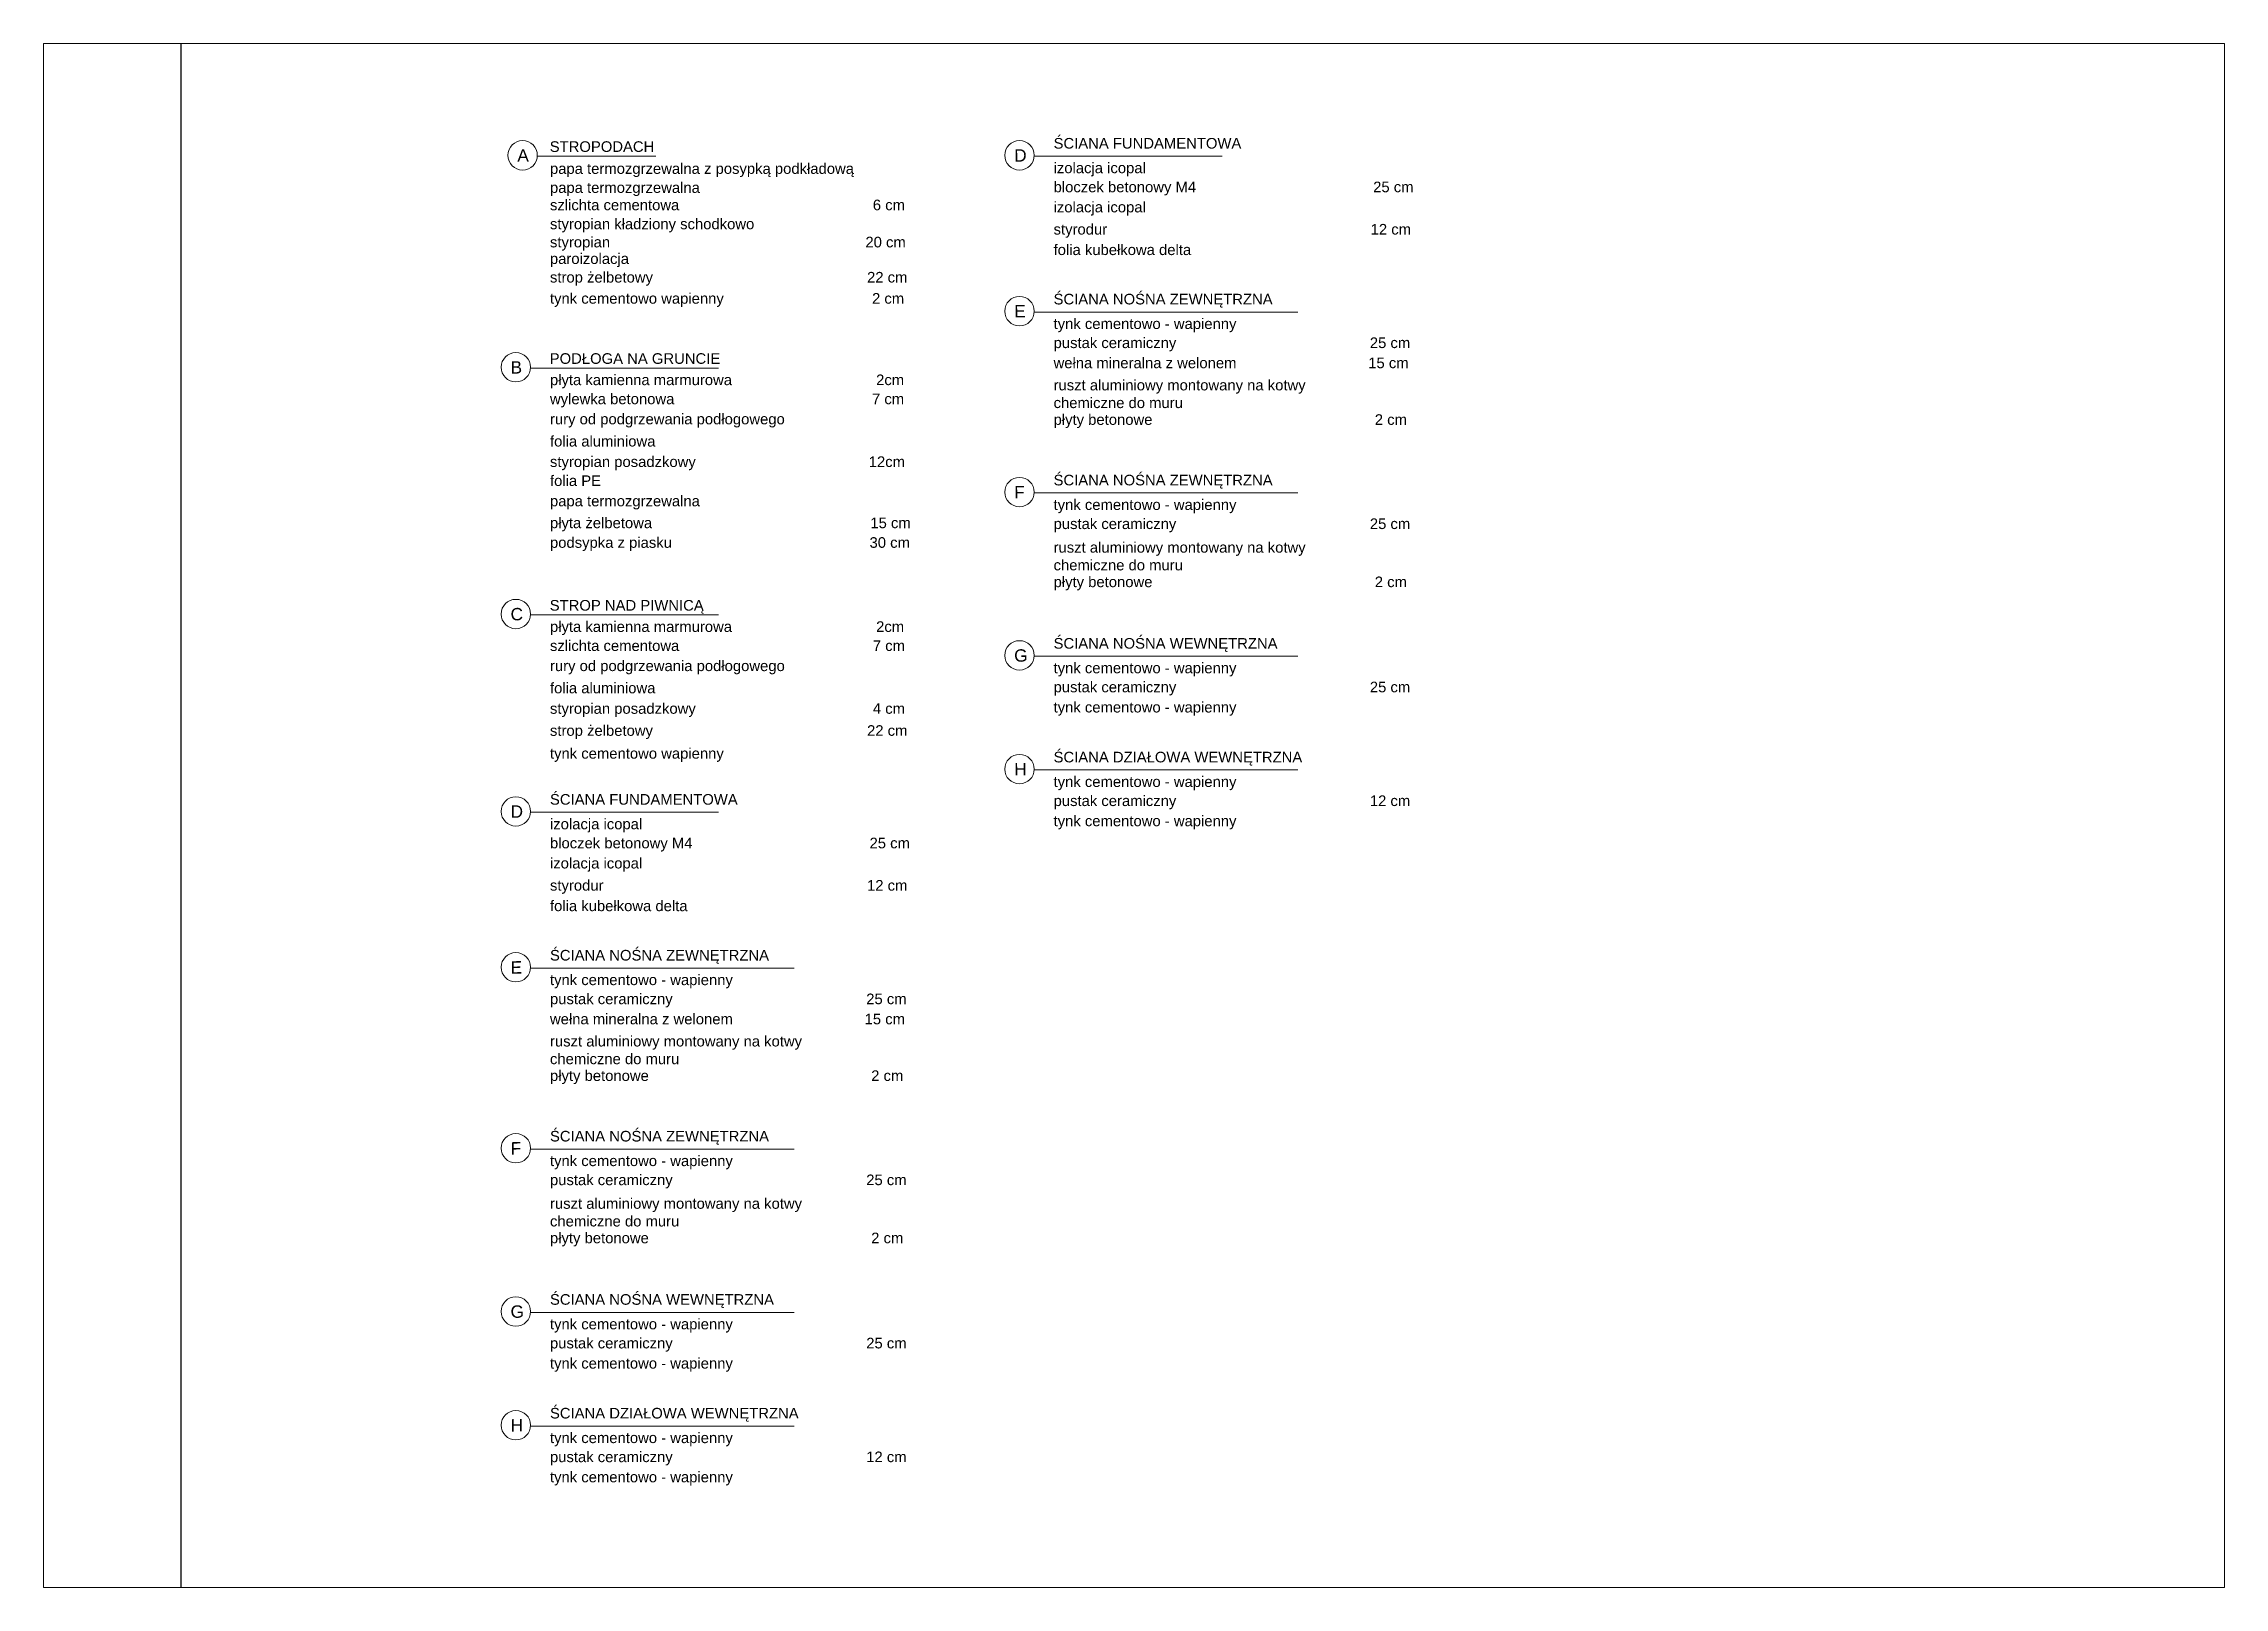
# Paper-space layout 'opisy' of a CAD drawing. Header units: millimetres. Extents: x -13 to 603, y -20 to 417.
# The model-space entities are those that its viewports show. They can reach past a viewport. Long polylines and large blocks are cut down to what shows.
import ezdxf

# ---------------------------------------------------------------- set-up
doc = ezdxf.new("R2010")
doc.units = ezdxf.units.MM
doc.layers.add('A-sc wykończenie', color=6, linetype='Continuous', lineweight=18)
doc.layers.add('stolarka', color=1, linetype='Continuous', lineweight=5)
doc.styles.get("Standard").update_dxf_attribs({"font": 'arial.ttf'})

msp = doc.modelspace()

# ---------------------------------------------------------------- linework, layer by layer
msp.add_lwpolyline([(75294.37, 30747.27), (86375.93, 30747.27), (86375.93, 25409.23), (75294.37, 25409.23)], close=True)
at = {"layer": 'A-sc wykończenie'}
for p, q in [((76300.95, 29879.79), (76636.57, 29879.79)), ((77705.78, 29879.79), (78237.26, 29879.79)), ((77705.78, 29439.17), (78451.44, 29439.17)), ((76281.87, 29280.49), (76813.35, 29280.49)), ((77705.78, 28927.46), (78451.44, 28927.46)), ((76281.87, 28582.69), (76813.35, 28582.69)), ((77705.78, 28465.81), (78451.44, 28465.81)), ((77705.78, 28144.22), (78451.44, 28144.22)), ((76281.87, 28024.61), (76813.35, 28024.61)), ((76281.87, 27583.99), (77027.53, 27583.99)), ((76281.87, 27072.28), (77027.53, 27072.28)), ((76281.87, 26610.63), (77027.53, 26610.63)), ((76281.87, 26289.04), (77027.53, 26289.04))]:
    msp.add_line(p, q, dxfattribs=at)
at = {"layer": 'stolarka', "linetype": 'Continuous', "ltscale": 50}
for centre in [(76259.46, 29882.25), (77664.3, 29882.25), (77664.3, 29441.63), (76240.39, 29282.96), (77664.3, 28929.93), (76240.39, 28585.16), (77664.3, 28468.28), (77664.3, 28146.68), (76240.39, 28027.07), (76240.39, 27586.45), (76240.39, 27074.75), (76240.39, 26613.1), (76240.39, 26291.5)]:
    msp.add_circle(centre, 41.56, dxfattribs=at)

# ---------------------------------------------------------------- texts
at = {"layer": 'A-sc wykończenie', "char_height": 30, "attachment_point": 1}
for s, width, insert in [('STROPODACH', 311.6291, (76336.13, 29921.92)), ('ŚCIANA FUNDAMENTOWA', 927.8522, (77760.7, 29931.27)), ('papa termozgrzewalna z posypką podkładową', 1356.5993, (76336.79, 29859.8)), ('izolacja icopal                           ', 1165.8255, (77760.7, 29861.72)), ('papa termozgrzewalna', 943.0777, (76336.79, 29806.03)), ('bloczek betonowy M4                                           25 cm', 1063.0141, (77760.7, 29807.82)), ('szlichta cementowa                                               6 cm', 1232.1011, (76336.79, 29756.9)), ('izolacja icopal                           ', 1063.0141, (77760.7, 29750.92)), ('styropian kładziony schodkowo', 824.9682, (76336.79, 29703.26)), ('styrodur                                                                12 cm                                                  ', 1061.7811, (77760.7, 29688.18)), ('styropian                                                              20 cm                                                         ', 1023.1237, (76336.79, 29651.92)), ('paroizolacja', 204.3013, (76336.62, 29605.06)), ('folia kubełkowa delta', 1061.7811, (77760.7, 29630.22)), ('strop żelbetowy                                                    22 cm\\P                                         ', 1421.6233, (76336.79, 29552.53)), ('tynk cementowo wapienny                                    2 cm', 1166.1113, (76336.79, 29492.67)), ('ŚCIANA NOŚNA ZEWNĘTRZNA', 927.8522, (77760.7, 29490.65)), ('tynk cementowo - wapienny                          ', 1165.8255, (77760.7, 29421.1)), ('pustak ceramiczny                                               25 cm', 1063.0141, (77760.7, 29367.2)), ('PODŁOGA NA GRUNCIE', 512.4189, (76336.13, 29322.63)), ('wełna mineralna z welonem                                15 cm                          ', 1063.0141, (77760.7, 29310.3)), ('płyta kamienna marmurowa                                   2cm', 1165.8255, (76336.79, 29262.42)), ('ruszt aluminiowy montowany na kotwy \\Pchemiczne do muru                                                                                            ', 1360.1725, (77760.7, 29247.56)), ('wylewka betonowa                                                7 cm', 1063.0141, (76336.79, 29208.52)), ('rury od podgrzewania podłogowego                     ', 1063.0141, (76336.79, 29151.62)), ('płyty betonowe                                                      2 cm                          ', 1063.0141, (77760.7, 29150.09)), ('folia aluminiowa                                                    ', 1061.7811, (76336.79, 29088.88)), ('styropian posadzkowy                                          12cm', 1061.7811, (76336.79, 29030.93)), ('ŚCIANA NOŚNA ZEWNĘTRZNA', 927.8522, (77760.7, 28978.95)), ('folia PE', 307.0972, (76336.79, 28977.25)), ('papa termozgrzewalna', 959.2375, (76336.79, 28919.83)), ('płyta żelbetowa                                                     15 cm                                                   ', 1599.5119, (76336.79, 28857.97)), ('tynk cementowo - wapienny                          ', 1165.8255, (77760.7, 28909.39)), ('pustak ceramiczny                                               25 cm', 1063.0141, (77760.7, 28855.49)), ('podsypka z piasku                                                30 cm                                 ', 1077.2389, (76336.79, 28802.45)), ('ruszt aluminiowy montowany na kotwy \\Pchemiczne do muru                                                                                            ', 1360.1725, (77760.7, 28788.67)), ('płyty betonowe                                                      2 cm                          ', 1063.0141, (77760.7, 28691.2)), ('STROP NAD PIWNICĄ', 512.4189, (76336.13, 28624.83)), ('płyta kamienna marmurowa                                   2cm', 1165.8255, (76336.79, 28564.63)), ('szlichta cementowa                                               7 cm', 1063.0141, (76336.79, 28510.72)), ('ŚCIANA NOŚNA WEWNĘTRZNA', 927.8522, (77760.7, 28517.3)), ('rury od podgrzewania podłogowego                     ', 1063.0141, (76336.79, 28453.82)), ('tynk cementowo - wapienny                          ', 1165.8255, (77760.7, 28447.75)), ('folia aluminiowa                                                    ', 1061.7811, (76336.79, 28391.09)), ('pustak ceramiczny                                               25 cm', 1063.0141, (77760.7, 28393.85)), ('styropian posadzkowy                                           4 cm', 1061.7811, (76336.79, 28333.13)), ('tynk cementowo - wapienny                          ', 1165.8255, (77760.7, 28336.83)), ('strop żelbetowy                                                    22 cm                                                   ', 1599.5119, (76336.79, 28270.8)), ('tynk cementowo wapienny                                                                                                  ', 1599.5119, (76336.79, 28206.18)), ('ŚCIANA DZIAŁOWA WEWNĘTRZNA', 927.8522, (77760.7, 28195.7)), ('tynk cementowo - wapienny                          ', 1165.8255, (77760.7, 28126.15)), ('ŚCIANA FUNDAMENTOWA', 927.8522, (76336.79, 28076.09)), ('pustak ceramiczny                                               12 cm', 1063.0141, (77760.7, 28072.25)), ('izolacja icopal                           ', 1165.8255, (76336.79, 28006.54)), ('tynk cementowo - wapienny                          ', 1165.8255, (77760.7, 28015.24)), ('bloczek betonowy M4                                           25 cm', 1063.0141, (76336.79, 27952.64)), ('izolacja icopal                           ', 1063.0141, (76336.79, 27895.74)), ('styrodur                                                                12 cm                                                  ', 1061.7811, (76336.79, 27833)), ('folia kubełkowa delta', 1061.7811, (76336.79, 27775.04)), ('ŚCIANA NOŚNA ZEWNĘTRZNA', 927.8522, (76336.79, 27635.47)), ('tynk cementowo - wapienny                          ', 1165.8255, (76336.79, 27565.92)), ('pustak ceramiczny                                               25 cm', 1063.0141, (76336.79, 27512.02)), ('wełna mineralna z welonem                                15 cm                          ', 1063.0141, (76336.79, 27455.12)), ('ruszt aluminiowy montowany na kotwy \\Pchemiczne do muru                                                                                            ', 1360.1725, (76336.79, 27392.38)), ('płyty betonowe                                                      2 cm                          ', 1063.0141, (76336.79, 27294.91)), ('ŚCIANA NOŚNA ZEWNĘTRZNA', 927.8522, (76336.79, 27123.77)), ('tynk cementowo - wapienny                          ', 1165.8255, (76336.79, 27054.21)), ('pustak ceramiczny                                               25 cm', 1063.0141, (76336.79, 27000.31)), ('ruszt aluminiowy montowany na kotwy \\Pchemiczne do muru                                                                                            ', 1360.1725, (76336.79, 26933.49)), ('płyty betonowe                                                      2 cm                          ', 1063.0141, (76336.79, 26836.02)), ('ŚCIANA NOŚNA WEWNĘTRZNA', 927.8522, (76336.79, 26662.12)), ('tynk cementowo - wapienny                          ', 1165.8255, (76336.79, 26592.57)), ('pustak ceramiczny                                               25 cm', 1063.0141, (76336.79, 26538.67)), ('tynk cementowo - wapienny                          ', 1165.8255, (76336.79, 26481.65)), ('ŚCIANA DZIAŁOWA WEWNĘTRZNA', 927.8522, (76336.79, 26340.52)), ('tynk cementowo - wapienny                          ', 1165.8255, (76336.79, 26270.97)), ('pustak ceramiczny                                               12 cm', 1063.0141, (76336.79, 26217.07)), ('tynk cementowo - wapienny                          ', 1165.8255, (76336.79, 26160.06))]:
    msp.add_mtext_dynamic_manual_height_columns(s, width=width, gutter_width=12.5, heights=[0], dxfattribs=dict(at, insert=insert))
at = {"layer": 'stolarka', "linetype": 'Continuous', "ltscale": 50, "char_height": 35, "attachment_point": 1, "rotation": 0.488802}
for s, insert in [('A', (76244.25, 29899.3)), ('D', (77649.08, 29899.3)), ('E', (77649.08, 29458.68)), ('B', (76225.17, 29300)), ('F', (77649.08, 28946.97)), ('C', (76225.17, 28602.2)), ('G', (77649.08, 28485.33)), ('H', (77649.08, 28163.73)), ('D', (76225.17, 28044.12)), ('E', (76225.17, 27603.5)), ('F', (76225.17, 27091.79)), ('G', (76225.17, 26630.15)), ('H', (76225.17, 26308.55))]:
    msp.add_mtext_dynamic_manual_height_columns(s, width=21.2468, gutter_width=12.5, heights=[0], dxfattribs=dict(at, insert=insert))

psp = doc.layouts.new('opisy')

# ---------------------------------------------------------------- viewports
at = {"layer": '0'}
psp.add_viewport(center=(295.14, 198.49), size=(616.59, 436.5157), view_center_point=(77988.08, 28015.5), view_height=4365.1567, dxfattribs=at)

doc.saveas('drawing.dxf')
